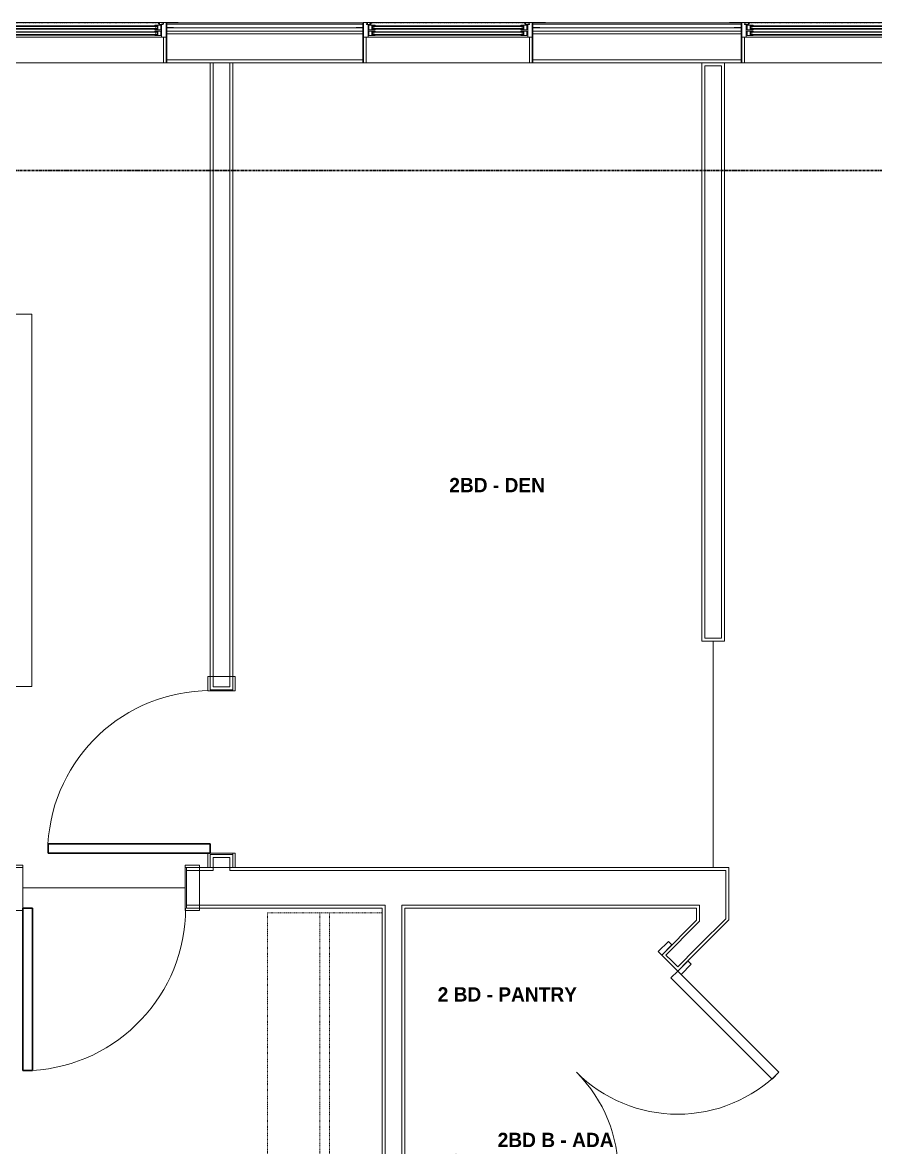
# Model space of a CAD drawing. Header units: inches. Extents: x -4093 to -1777, y 9773 to 12264.
# Drawn here: x -2440.4 to -2261.6, y 11882.4 to 12118.2 of the extents above; entities that cross this region are included whole.
import ezdxf

# ---------------------------------------------------------------- set-up
doc = ezdxf.new("R2010")
doc.units = ezdxf.units.IN
doc.header["$MEASUREMENT"] = 0
doc.linetypes.add('Dash', pattern=[0.25, 0.125, -0.125])
doc.linetypes.add('Grid Line 1_2_', pattern=[0.875, 0.5, -0.125, 0.125, -0.125])
for name, color, linetype, lineweight in [('0-1', 7, 'Continuous', 5), ('0-2', 7, 'Continuous', 9), ('A-AREA-IDEN', 2, 'Continuous', 9), ('A-DETL-GENF', 92, 'Continuous', 18), ('A-DETL-GENF-HDLN', 1, 'Dash', 9), ('A-DOOR-1', 7, 'Continuous', 9), ('A-DOOR-2', 10, 'Continuous', 30), ('A-FLOR-1', 7, 'Continuous', 9), ('A-GLAZ', 151, 'Continuous', 18), ('A-GLAZ-1', 151, 'Continuous', 9), ('A-GLAZ-2', 151, 'Continuous', 30), ('A-WALL', 113, 'Continuous', 18), ('A-WALL-1', 7, 'Continuous', 9), ('A-WALL-2', 250, 'Continuous', 18), ('A-WALL-3', 113, 'Continuous', 9), ('I-FURN-1', 7, 'Continuous', 9), ('I-WALL-1', 7, 'Continuous', 9), ('Q-CASE-HDLN-1', 7, 'Dash', 9), ('S-GRID-1', 1, 'Grid Line 1_2_', 30)]:
    doc.layers.add(name, color=color, linetype=linetype, lineweight=lineweight)
doc.styles.add('Century Gothic_B', font='GOTHICB.TTF', dxfattribs={"height": 3})

# ---------------------------------------------------------------- blocks, each defined once
blk = doc.blocks.new('OD_CW_Closet - OD_CW_Closet-3809433-BACKGROUND - 3RD FLOOR')
at = {"layer": 'Q-CASE-HDLN-1'}
for p, q in [((0.74, -24), (0.74, 0)), ((0.74, 0), (67.55, 0)), ((67.55, 0), (67.55, -24)), ((0.74, -11), (67.55, -11)), ((0.74, -13), (67.55, -13)), ((67.55, -24), (0.74, -24))]:
    blk.add_line(p, q, dxfattribs=at)
blk = doc.blocks.new('SWING - SINGLE - FLUSH - SWING - FLUSH - 2-10 x 6-8 - PRIVACY-4346073-BACKGROUND - 3RD FLOOR')
at = {"layer": 'A-DOOR-1'}
for p, q in [((-17, 4.75), (-20, 4.75)), ((-20, 4.75), (-20, -4.25)), ((-17, -4.25), (-17, 4.75)), ((20, 4.75), (17, 4.75)), ((17, 4.75), (17, -4.25)), ((20, -4.25), (20, 4.75)), ((-20, -4.25), (-17, -4.25)), ((-17, -4.25), (-20, -4.25)), ((-20, -4.25), (-20, -4.75)), ((-17, -4.75), (-17, -4.25)), ((17, -4.25), (20, -4.25)), ((20, -4.25), (17, -4.25)), ((17, -4.25), (17, -4.75)), ((20, -4.75), (20, -4.25)), ((-20, -4.75), (-17, -4.75)), ((17, -4.75), (20, -4.75))]:
    blk.add_line(p, q, dxfattribs=at)
blk.add_arc((17, 4.25), 34.07, 93.3657, 180, dxfattribs=at)
at = {"layer": 'A-DOOR-2'}
for p, q in [((15, 4.25), (15, 38.26)), ((17, 38.26), (15, 38.26)), ((17, 4.25), (17, 38.26)), ((17, 4.25), (15, 4.25))]:
    blk.add_line(p, q, dxfattribs=at)
blk = doc.blocks.new('SWING - SINGLE - FLUSH - SWING - FLUSH - 2-10 x 6-8 - PRIVACY-4346068-BACKGROUND - 3RD FLOOR')
at = {"layer": 'A-DOOR-1'}
for p, q in [((-20, 2.37), (-20, 2.87)), ((-20, 2.87), (-17, 2.87)), ((-20, 2.37), (-17, 2.37)), ((-20, -2.88), (-20, 2.37)), ((-17, 2.37), (-20, 2.37)), ((-17, 2.87), (-17, 2.37)), ((-17, 2.37), (-17, -2.88)), ((17, 2.37), (17, 2.87)), ((17, 2.87), (20, 2.87)), ((17, 2.37), (20, 2.37)), ((17, -2.88), (17, 2.37)), ((20, 2.37), (17, 2.37)), ((20, 2.87), (20, 2.37)), ((20, 2.37), (20, -2.88)), ((-17, -2.88), (-20, -2.88)), ((20, -2.88), (17, -2.88))]:
    blk.add_line(p, q, dxfattribs=at)
blk.add_arc((17, -2.38), 34.07, 180, 266.6343, dxfattribs=at)
at = {"layer": 'A-DOOR-2'}
for p, q in [((15, -2.38), (15, -36.38)), ((17, -2.38), (15, -2.38)), ((17, -2.38), (17, -36.38)), ((17, -36.38), (15, -36.38))]:
    blk.add_line(p, q, dxfattribs=at)
blk = doc.blocks.new('Bed-Standard - King 78_ x 80_-V76-BACKGROUND - 3RD FLOOR')
at = {"layer": 'I-FURN-1'}
for p, q in [((-28.31, 38.08), (-28.31, -41.8)), ((49.69, -41.8), (49.69, 38.08)), ((-25.31, 36.2), (-25.31, 24.2)), ((-25.31, 36.2), (46.69, 36.2)), ((46.69, 36.2), (46.69, 24.2)), ((49.69, 24.2), (-28.31, 17.63)), ((-25.31, 24.2), (46.69, 24.2)), ((-28.31, -41.8), (49.69, -41.8))]:
    blk.add_line(p, q, dxfattribs=at)
blk = doc.blocks.new('SWING - DOUBLE - FLUSH - SWING - DOUBLE - 5-0 x 6-8 - DUMMY-3948979-BACKGROUND - 3RD FLOOR')
at = {"layer": 'A-DOOR-1'}
for p, q in [((-33, 2.375), (-33, 3.375)), ((-33, 3.375), (-30, 3.375)), ((-30, 2.375), (-33, 2.375)), ((-30, 3.375), (-30, 2.375)), ((30, 2.375), (30, 3.375)), ((30, 3.375), (33, 3.375)), ((33, 2.375), (30, 2.375)), ((33, 3.375), (33, 2.375)), ((-33, -2.375), (-30, -2.375)), ((-33, -3.375), (-33, -2.375)), ((-30, -3.375), (-33, -3.375)), ((-30, -2.375), (-30, -3.375)), ((30, -2.375), (33, -2.375)), ((30, -3.375), (30, -2.375)), ((33, -3.375), (30, -3.375)), ((33, -2.375), (33, -3.375))]:
    blk.add_line(p, q, dxfattribs=at)
for centre, start, end in [((-30, -2.375), 270, 0), ((30, -2.375), 180, 270)]:
    blk.add_arc(centre, 30, start, end, dxfattribs=at)
at = {"layer": 'A-DOOR-2'}
for p, q in [((-28, -2.375), (-30, -2.375)), ((-30, -3.375), (-30, -32.375)), ((-28, -32.375), (-28, -2.375)), ((28, -2.375), (30, -2.375)), ((28, -32.375), (28, -2.375)), ((30, -3.375), (30, -32.375)), ((-30, -32.375), (-28, -32.375)), ((30, -32.375), (28, -32.375))]:
    blk.add_line(p, q, dxfattribs=at)
blk = doc.blocks.new('CTR - 1st Phase - Unit Layouts_rvt-1-BACKGROUND - 3RD FLOOR')
at = {"layer": 'A-FLOR-1'}
for p, q in [((-2295.62, 11941.11), (-2295.62, 11988.52)), ((-2406.25, 11936.86), (-2440.25, 11936.86)), ((-2440.25, 11936.86), (-2406.25, 11936.86))]:
    blk.add_line(p, q, dxfattribs=at)
at = {"layer": 'A-WALL-1'}
for p, q in [((-2396.25, 12109.71), (-2401, 12109.71)), ((-2401, 12109.71), (-2401, 11978.36)), ((-2396.25, 11978.36), (-2396.25, 12109.71)), ((-2297.37, 12109.71), (-2298, 12109.71)), ((-2298, 12109.71), (-2298, 11988.52)), ((-2293.87, 12109.71), (-2297.37, 12109.71)), ((-2293.25, 12109.71), (-2293.87, 12109.71)), ((-2293.25, 11988.52), (-2293.25, 12109.71)), ((-2298, 11988.52), (-2297.37, 11988.52)), ((-2297.37, 11988.52), (-2293.87, 11988.52)), ((-2293.87, 11988.52), (-2293.25, 11988.52)), ((-2401, 11978.36), (-2396.25, 11978.36)), ((-2396.25, 11943.86), (-2401, 11943.86)), ((-2401, 11943.86), (-2401, 11941.11)), ((-2396.25, 11941.11), (-2396.25, 11943.86)), ((-2360.87, 11941.11), (-2365, 11941.11)), ((-2360.25, 11941.11), (-2360.87, 11941.11)), ((-2292.95, 11941.11), (-2299.07, 11941.11)), ((-2292.32, 11941.11), (-2292.95, 11941.11)), ((-2292.32, 11930.13), (-2292.32, 11941.11)), ((-2365, 11932.61), (-2365, 11864.17)), ((-2360.25, 11868.92), (-2360.25, 11932.61)), ((-2299.07, 11932.61), (-2299.07, 11930.1)), ((-2299.07, 11930.1), (-2306.39, 11922.78)), ((-2299.07, 11923.38), (-2292.95, 11929.51)), ((-2292.95, 11929.51), (-2292.32, 11930.13)), ((-2306.39, 11922.78), (-2303.03, 11919.42)), ((-2303.03, 11919.42), (-2299.07, 11923.38))]:
    blk.add_line(p, q, dxfattribs=at)
at = {"layer": 'A-WALL-2'}
for p, q in [((-2400.37, 12109.71), (-2400.37, 11978.99)), ((-2396.87, 11978.99), (-2396.87, 12109.71)), ((-2293.87, 12109.09), (-2297.37, 12109.09)), ((-2297.37, 12109.09), (-2297.37, 11989.15)), ((-2293.87, 12109.09), (-2293.87, 11989.15)), ((-2297.37, 11989.15), (-2293.87, 11989.15)), ((-2400.37, 11978.99), (-2398.62, 11978.99)), ((-2398.62, 11978.99), (-2396.87, 11978.99)), ((-2400.37, 11943.24), (-2400.37, 11941.11)), ((-2398.62, 11943.24), (-2400.37, 11943.24)), ((-2396.87, 11943.24), (-2398.62, 11943.24)), ((-2396.87, 11941.11), (-2396.87, 11943.24)), ((-2400.37, 11940.49), (-2406, 11940.49)), ((-2400.37, 11941.11), (-2400.37, 11940.49)), ((-2396.87, 11941.11), (-2396.87, 11940.49)), ((-2365, 11940.49), (-2396.87, 11940.49)), ((-2365, 11940.49), (-2364.37, 11940.49)), ((-2364.37, 11940.49), (-2360.87, 11940.49)), ((-2360.25, 11940.49), (-2360.87, 11940.49)), ((-2299.07, 11940.49), (-2360.25, 11940.49)), ((-2299.07, 11940.49), (-2298.45, 11940.49)), ((-2298.45, 11940.49), (-2292.95, 11940.49)), ((-2292.95, 11940.49), (-2292.95, 11930.39)), ((-2365, 11933.24), (-2406, 11933.24)), ((-2365, 11933.24), (-2364.37, 11933.24)), ((-2364.37, 11864.8), (-2364.37, 11933.24)), ((-2360.87, 11868.3), (-2360.87, 11933.24)), ((-2360.25, 11933.24), (-2360.87, 11933.24)), ((-2299.07, 11933.24), (-2360.25, 11933.24)), ((-2299.07, 11933.24), (-2298.45, 11933.24)), ((-2298.45, 11933.24), (-2298.45, 11929.84)), ((-2299.07, 11929.22), (-2305.51, 11922.78)), ((-2298.45, 11929.84), (-2299.07, 11929.22)), ((-2292.95, 11930.39), (-2298.45, 11924.89)), ((-2303.03, 11920.31), (-2299.07, 11924.27)), ((-2298.45, 11924.89), (-2299.07, 11924.27)), ((-2305.51, 11922.78), (-2304.27, 11921.54)), ((-2304.27, 11921.54), (-2303.03, 11920.31))]:
    blk.add_line(p, q, dxfattribs=at)
at = {"layer": 'I-WALL-1'}
for p, q in [((-2401, 11941.11), (-2406, 11941.11)), ((-2406, 11941.11), (-2406, 11932.61)), ((-2365, 11941.11), (-2396.25, 11941.11)), ((-2299.07, 11941.11), (-2360.25, 11941.11)), ((-2406, 11932.61), (-2365, 11932.61)), ((-2360.25, 11932.61), (-2299.07, 11932.61))]:
    blk.add_line(p, q, dxfattribs=at)
at = {"layer": '0-2'}
for name, p, rotation in [('Bed-Standard - King 78_ x 80_-V76-BACKGROUND - 3RD FLOOR', (-2480.17, 12007.38), 89.99999999955911), ('SWING - SINGLE - FLUSH - SWING - FLUSH - 2-10 x 6-8 - PRIVACY-4346068-BACKGROUND - 3RD FLOOR', (-2398.62, 11961.11), 269.9999999999487), ('SWING - SINGLE - FLUSH - SWING - FLUSH - 2-10 x 6-8 - PRIVACY-4346073-BACKGROUND - 3RD FLOOR', (-2423.25, 11936.86), 180), ('OD_CW_Closet - OD_CW_Closet-3809433-BACKGROUND - 3RD FLOOR', (-2389, 11864.07), 90.0000000000329), ('SWING - DOUBLE - FLUSH - SWING - DOUBLE - 5-0 x 6-8 - DUMMY-3948979-BACKGROUND - 3RD FLOOR', (-2325.92, 11899.89), 45.00000000009266)]:
    blk.add_blockref(name, p, dxfattribs=dict(at, rotation=rotation))
blk = doc.blocks.new('CTR - 1st Phase - Structure_rvt-1-BACKGROUND - 3RD FLOOR')
at = {"layer": 'S-GRID-1'}
blk.add_line((-1777.25, 12087.19), (-4076.95, 12087.19), dxfattribs=at)
blk = doc.blocks.new('Window-Double_Hung-Marvin-Essential - 2-WIDE _TEMP ALL LOW_ ESDH3066-3454268-BACKGROUND - 3RD FLOOR')
at = {"layer": 'A-DETL-GENF'}
for p, q in [((-19.25, 3.23), (-19.25, 3.19)), ((-17.75, 3.23), (-19.25, 3.23)), ((-19.25, 3.19), (-17.9, 3.19)), ((-17.9, 3.19), (-17.9, 3.08)), ((-17.9, 3.08), (-17.75, 3.08)), ((-17.75, 4.28), (-17.16, 4.28)), ((-17.75, 4.28), (-17.75, 1.19)), ((-17.08, 3.87), (-17.16, 4.28)), ((-17.08, 3.87), (-16.19, 3.87)), ((-16.85, 4.25), (-16.85, 3.87)), ((-16.3, 4.25), (-16.85, 4.25)), ((-16.38, 3.77), (-16.72, 3.77)), ((-16.72, 3.77), (-16.72, 1.19)), ((-15.34, 3.69), (-16.56, 3.69)), ((-16.56, 2.75), (-16.56, 3.69)), ((-16.56, 2.75), (-15.34, 2.75)), ((-15.34, 2.47), (-16.56, 2.47)), ((-16.56, 1.53), (-16.56, 2.47)), ((-16.38, 3.87), (-16.38, 3.77)), ((-16.3, 4.01), (-16.3, 4.25)), ((-16.18, 4.01), (-16.3, 4.01)), ((-16.19, 3.97), (-16.1, 3.97)), ((-16.19, 3.87), (-16.19, 3.97)), ((-16.18, 4.22), (-16.1, 4.22)), ((-16.18, 4.22), (-16.18, 4.01)), ((-16.1, 3.97), (-16.1, 4.22)), ((-15.94, 2.87), (-15.94, 3.59)), ((-15.94, 3.59), (-15.28, 3.59)), ((-15.28, 2.87), (-15.94, 2.87)), ((-15.94, 1.65), (-15.94, 2.37)), ((-15.94, 2.37), (-15.28, 2.37)), ((15.84, 3.57), (-15.84, 3.57)), ((-15.84, 2.88), (-15.84, 3.57)), ((15.84, 3.45), (-15.84, 3.45)), ((15.84, 3.01), (-15.84, 3.01)), ((15.84, 2.88), (-15.84, 2.88)), ((-15.54, 3.01), (-15.54, 3.45)), ((-15.34, 3.69), (-15.28, 3.63)), ((-15.34, 2.75), (-15.28, 2.81)), ((-15.34, 2.47), (-15.28, 2.41)), ((-15.28, 3.59), (-15.28, 3.63)), ((-15.28, 2.81), (-15.28, 2.87)), ((-15.28, 2.37), (-15.28, 2.41)), ((15.34, 3.69), (15.28, 3.63)), ((15.28, 3.59), (15.28, 3.63)), ((15.94, 3.59), (15.28, 3.59)), ((15.28, 2.81), (15.28, 2.87)), ((15.28, 2.87), (15.94, 2.87)), ((15.34, 2.75), (15.28, 2.81)), ((15.34, 2.47), (15.28, 2.41)), ((15.28, 2.37), (15.28, 2.41)), ((15.94, 2.37), (15.28, 2.37)), ((15.34, 3.69), (16.56, 3.69)), ((16.56, 2.75), (15.34, 2.75)), ((15.34, 2.47), (16.56, 2.47)), ((15.54, 3.01), (15.54, 3.45)), ((15.84, 2.88), (15.84, 3.57)), ((15.94, 2.87), (15.94, 3.59)), ((15.94, 1.65), (15.94, 2.37)), ((16.18, 4.22), (16.1, 4.22)), ((16.1, 3.97), (16.1, 4.22)), ((16.19, 3.97), (16.1, 3.97)), ((16.18, 4.22), (16.18, 4.01)), ((16.18, 4.01), (16.3, 4.01)), ((16.19, 3.87), (16.19, 3.97)), ((17.08, 3.87), (16.19, 3.87)), ((16.3, 4.01), (16.3, 4.25)), ((16.3, 4.25), (16.85, 4.25)), ((16.38, 3.87), (16.38, 3.77)), ((16.38, 3.77), (16.72, 3.77)), ((16.56, 2.75), (16.56, 3.69)), ((16.56, 1.53), (16.56, 2.47)), ((16.72, 3.77), (16.72, 1.19)), ((16.85, 4.25), (16.85, 3.87)), ((17.08, 3.87), (17.16, 4.28)), ((17.75, 4.28), (17.16, 4.28)), ((17.75, 4.28), (17.75, 1.19)), ((17.75, 3.23), (19.25, 3.23)), ((17.9, 3.08), (17.75, 3.08)), ((17.9, 3.19), (17.9, 3.08)), ((19.25, 3.19), (17.9, 3.19)), ((19.25, 3.23), (19.25, 3.19)), ((-16.72, 1.19), (-17.75, 1.19)), ((-16.56, 1.53), (-15.34, 1.53)), ((-15.28, 1.65), (-15.94, 1.65)), ((15.84, 2.35), (-15.84, 2.35)), ((-15.84, 1.66), (-15.84, 2.35)), ((15.84, 2.23), (-15.84, 2.23)), ((15.84, 1.79), (-15.84, 1.79)), ((15.84, 1.66), (-15.84, 1.66)), ((-15.54, 1.79), (-15.54, 2.23)), ((-15.34, 1.53), (-15.28, 1.59)), ((-15.28, 1.59), (-15.28, 1.65)), ((15.28, 1.59), (15.28, 1.65)), ((15.28, 1.65), (15.94, 1.65)), ((15.34, 1.53), (15.28, 1.59)), ((16.56, 1.53), (15.34, 1.53)), ((15.54, 1.79), (15.54, 2.23)), ((15.84, 1.66), (15.84, 2.35)), ((16.72, 1.19), (17.75, 1.19))]:
    blk.add_line(p, q, dxfattribs=at)
at = {"layer": 'A-DETL-GENF-HDLN'}
blk.add_line((16.1, 4.22), (-16.5, 4.22), dxfattribs=at)
at = {"layer": 'A-GLAZ'}
for p, q in [((-17.13, 1.16), (-17.13, -4.19)), ((17.12, -4.19), (17.12, 1.16)), ((-17.13, -4.19), (-17.75, -4.19)), ((17.12, -4.19), (17.75, -4.19))]:
    blk.add_line(p, q, dxfattribs=at)
at = {"layer": 'A-GLAZ-1'}
for p, q in [((17.75, 4.28), (-17.75, 4.28)), ((20.21, 4.25), (17.75, 4.25)), ((17.75, 4.19), (20.21, 4.19)), ((20.21, 4.19), (20.21, 4.25)), ((-17.75, 1.19), (17.75, 1.19)), ((-17.75, -4.19), (17.75, -4.19))]:
    blk.add_line(p, q, dxfattribs=at)
at = {"layer": 'A-GLAZ-2'}
for p, q in [((-17.75, 4.28), (-17.75, 1.19)), ((17.75, 1.19), (17.75, 4.28)), ((-17.75, 1.16), (-17.75, -4.19)), ((17.75, -4.19), (17.75, 1.16))]:
    blk.add_line(p, q, dxfattribs=at)
blk = doc.blocks.new('Window-Double_Hung-Marvin-Essential - 1-WIDE _TEMP LOWER_ ESDH3066-3454270-BACKGROUND - 3RD FLOOR')
at = {"layer": 'A-DETL-GENF'}
for p, q in [((-19.25, 3.23), (-19.25, 3.19)), ((-17.75, 3.23), (-19.25, 3.23)), ((-19.25, 3.19), (-17.9, 3.19)), ((-17.9, 3.19), (-17.9, 3.08)), ((-17.9, 3.08), (-17.75, 3.08)), ((-17.75, 4.28), (-17.16, 4.28)), ((-17.75, 4.28), (-17.75, 1.19)), ((-17.08, 3.87), (-17.16, 4.28)), ((-17.08, 3.87), (-16.19, 3.87)), ((-16.85, 4.25), (-16.85, 3.87)), ((-16.3, 4.25), (-16.85, 4.25)), ((-16.38, 3.77), (-16.72, 3.77)), ((-16.72, 3.77), (-16.72, 1.19)), ((-15.34, 3.69), (-16.56, 3.69)), ((-16.56, 2.75), (-16.56, 3.69)), ((-16.56, 2.75), (-15.34, 2.75)), ((-15.34, 2.47), (-16.56, 2.47)), ((-16.56, 1.53), (-16.56, 2.47)), ((-16.38, 3.87), (-16.38, 3.77)), ((-16.3, 4.01), (-16.3, 4.25)), ((-16.18, 4.01), (-16.3, 4.01)), ((-16.19, 3.97), (-16.1, 3.97)), ((-16.19, 3.87), (-16.19, 3.97)), ((-16.18, 4.22), (-16.1, 4.22)), ((-16.18, 4.22), (-16.18, 4.01)), ((-16.1, 3.97), (-16.1, 4.22)), ((-15.94, 2.87), (-15.94, 3.59)), ((-15.94, 3.59), (-15.28, 3.59)), ((-15.28, 2.87), (-15.94, 2.87)), ((-15.94, 1.65), (-15.94, 2.37)), ((-15.94, 2.37), (-15.28, 2.37)), ((15.84, 3.57), (-15.84, 3.57)), ((-15.84, 2.88), (-15.84, 3.57)), ((15.84, 3.45), (-15.84, 3.45)), ((15.84, 3.01), (-15.84, 3.01)), ((15.84, 2.88), (-15.84, 2.88)), ((-15.54, 3.01), (-15.54, 3.45)), ((-15.34, 3.69), (-15.28, 3.63)), ((-15.34, 2.75), (-15.28, 2.81)), ((-15.34, 2.47), (-15.28, 2.41)), ((-15.28, 3.59), (-15.28, 3.63)), ((-15.28, 2.81), (-15.28, 2.87)), ((-15.28, 2.37), (-15.28, 2.41)), ((15.34, 3.69), (15.28, 3.63)), ((15.28, 3.59), (15.28, 3.63)), ((15.94, 3.59), (15.28, 3.59)), ((15.28, 2.81), (15.28, 2.87)), ((15.28, 2.87), (15.94, 2.87)), ((15.34, 2.75), (15.28, 2.81)), ((15.34, 2.47), (15.28, 2.41)), ((15.28, 2.37), (15.28, 2.41)), ((15.94, 2.37), (15.28, 2.37)), ((15.34, 3.69), (16.56, 3.69)), ((16.56, 2.75), (15.34, 2.75)), ((15.34, 2.47), (16.56, 2.47)), ((15.54, 3.01), (15.54, 3.45)), ((15.84, 2.88), (15.84, 3.57)), ((15.94, 2.87), (15.94, 3.59)), ((15.94, 1.65), (15.94, 2.37)), ((16.18, 4.22), (16.1, 4.22)), ((16.1, 3.97), (16.1, 4.22)), ((16.19, 3.97), (16.1, 3.97)), ((16.18, 4.22), (16.18, 4.01)), ((16.18, 4.01), (16.3, 4.01)), ((16.19, 3.87), (16.19, 3.97)), ((17.08, 3.87), (16.19, 3.87)), ((16.3, 4.01), (16.3, 4.25)), ((16.3, 4.25), (16.85, 4.25)), ((16.38, 3.87), (16.38, 3.77)), ((16.38, 3.77), (16.72, 3.77)), ((16.56, 2.75), (16.56, 3.69)), ((16.56, 1.53), (16.56, 2.47)), ((16.72, 3.77), (16.72, 1.19)), ((16.85, 4.25), (16.85, 3.87)), ((17.08, 3.87), (17.16, 4.28)), ((17.75, 4.28), (17.16, 4.28)), ((17.75, 4.28), (17.75, 1.19)), ((17.75, 3.23), (19.25, 3.23)), ((17.9, 3.08), (17.75, 3.08)), ((17.9, 3.19), (17.9, 3.08)), ((19.25, 3.19), (17.9, 3.19)), ((19.25, 3.23), (19.25, 3.19)), ((-16.72, 1.19), (-17.75, 1.19)), ((-16.56, 1.53), (-15.34, 1.53)), ((-15.28, 1.65), (-15.94, 1.65)), ((15.84, 2.35), (-15.84, 2.35)), ((-15.84, 1.66), (-15.84, 2.35)), ((15.84, 2.23), (-15.84, 2.23)), ((15.84, 1.79), (-15.84, 1.79)), ((15.84, 1.66), (-15.84, 1.66)), ((-15.54, 1.79), (-15.54, 2.23)), ((-15.34, 1.53), (-15.28, 1.59)), ((-15.28, 1.59), (-15.28, 1.65)), ((15.28, 1.59), (15.28, 1.65)), ((15.28, 1.65), (15.94, 1.65)), ((15.34, 1.53), (15.28, 1.59)), ((16.56, 1.53), (15.34, 1.53)), ((15.54, 1.79), (15.54, 2.23)), ((15.84, 1.66), (15.84, 2.35)), ((16.72, 1.19), (17.75, 1.19))]:
    blk.add_line(p, q, dxfattribs=at)
at = {"layer": 'A-DETL-GENF-HDLN'}
blk.add_line((16.1, 4.22), (-16.5, 4.22), dxfattribs=at)
at = {"layer": 'A-GLAZ'}
for p, q in [((-17.13, 1.16), (-17.13, -4.19)), ((17.12, -4.19), (17.12, 1.16)), ((-17.13, -4.19), (-17.75, -4.19)), ((17.12, -4.19), (17.75, -4.19))]:
    blk.add_line(p, q, dxfattribs=at)
at = {"layer": 'A-GLAZ-1'}
for p, q in [((17.75, 4.28), (-17.75, 4.28)), ((20.46, 4.25), (17.75, 4.25)), ((17.75, 4.19), (20.46, 4.19)), ((20.46, 4.19), (20.46, 4.25)), ((-17.75, 1.19), (17.75, 1.19)), ((-17.75, -4.19), (17.75, -4.19))]:
    blk.add_line(p, q, dxfattribs=at)
at = {"layer": 'A-GLAZ-2'}
for p, q in [((-17.75, 4.28), (-17.75, 1.19)), ((17.75, 1.19), (17.75, 4.28)), ((-17.75, 1.16), (-17.75, -4.19)), ((17.75, -4.19), (17.75, 1.16))]:
    blk.add_line(p, q, dxfattribs=at)
blk = doc.blocks.new('Window-Double_Hung-Marvin-Essential - 2-WIDE _TEMP ALL LOW_ ESDH3066-3454271-BACKGROUND - 3RD FLOOR')
at = {"layer": 'A-DETL-GENF'}
for p, q in [((-16.72, -1.19), (-17.75, -1.19)), ((-17.75, -4.28), (-17.75, -1.19)), ((-16.72, -3.77), (-16.72, -1.19)), ((-16.56, -1.53), (-15.34, -1.53)), ((-16.56, -1.53), (-16.56, -2.47)), ((-15.28, -1.65), (-15.94, -1.65)), ((-15.94, -1.65), (-15.94, -2.37)), ((15.84, -1.66), (-15.84, -1.66)), ((-15.84, -1.66), (-15.84, -2.35)), ((15.84, -1.79), (-15.84, -1.79)), ((15.84, -2.23), (-15.84, -2.23)), ((15.84, -2.35), (-15.84, -2.35)), ((-15.54, -1.79), (-15.54, -2.23)), ((-15.34, -1.53), (-15.28, -1.59)), ((-15.28, -1.59), (-15.28, -1.65)), ((15.34, -1.53), (15.28, -1.59)), ((15.28, -1.59), (15.28, -1.65)), ((15.28, -1.65), (15.94, -1.65)), ((16.56, -1.53), (15.34, -1.53)), ((15.54, -1.79), (15.54, -2.23)), ((15.84, -1.66), (15.84, -2.35)), ((15.94, -1.65), (15.94, -2.37)), ((16.56, -1.53), (16.56, -2.47)), ((16.72, -3.77), (16.72, -1.19)), ((16.72, -1.19), (17.75, -1.19)), ((17.75, -4.28), (17.75, -1.19)), ((-19.25, -3.23), (-19.25, -3.19)), ((-19.25, -3.19), (-17.9, -3.19)), ((-17.75, -3.23), (-19.25, -3.23)), ((-17.9, -3.19), (-17.9, -3.08)), ((-17.9, -3.08), (-17.75, -3.08)), ((-17.75, -4.28), (-17.16, -4.28)), ((-17.08, -3.87), (-17.16, -4.28)), ((-17.08, -3.87), (-16.19, -3.87)), ((-16.85, -4.25), (-16.85, -3.87)), ((-16.3, -4.25), (-16.85, -4.25)), ((-16.38, -3.77), (-16.72, -3.77)), ((-15.34, -2.47), (-16.56, -2.47)), ((-16.56, -2.75), (-15.34, -2.75)), ((-16.56, -2.75), (-16.56, -3.69)), ((-15.34, -3.69), (-16.56, -3.69)), ((-16.38, -3.87), (-16.38, -3.77)), ((-16.18, -4.01), (-16.3, -4.01)), ((-16.3, -4.01), (-16.3, -4.25)), ((-16.19, -3.87), (-16.19, -3.97)), ((-16.19, -3.97), (-16.1, -3.97)), ((-16.18, -4.22), (-16.18, -4.01)), ((-16.18, -4.22), (-16.1, -4.22)), ((-16.1, -3.97), (-16.1, -4.22)), ((-15.94, -2.37), (-15.28, -2.37)), ((-15.28, -2.87), (-15.94, -2.87)), ((-15.94, -2.87), (-15.94, -3.59)), ((-15.94, -3.59), (-15.28, -3.59)), ((15.84, -2.88), (-15.84, -2.88)), ((-15.84, -2.88), (-15.84, -3.57)), ((15.84, -3.01), (-15.84, -3.01)), ((15.84, -3.45), (-15.84, -3.45)), ((15.84, -3.57), (-15.84, -3.57)), ((-15.54, -3.01), (-15.54, -3.45)), ((-15.34, -2.47), (-15.28, -2.41)), ((-15.34, -2.75), (-15.28, -2.81)), ((-15.34, -3.69), (-15.28, -3.63)), ((-15.28, -2.37), (-15.28, -2.41)), ((-15.28, -2.81), (-15.28, -2.87)), ((-15.28, -3.59), (-15.28, -3.63)), ((15.28, -2.37), (15.28, -2.41)), ((15.94, -2.37), (15.28, -2.37)), ((15.34, -2.47), (15.28, -2.41)), ((15.34, -2.75), (15.28, -2.81)), ((15.28, -2.81), (15.28, -2.87)), ((15.28, -2.87), (15.94, -2.87)), ((15.28, -3.59), (15.28, -3.63)), ((15.94, -3.59), (15.28, -3.59)), ((15.34, -3.69), (15.28, -3.63)), ((15.34, -2.47), (16.56, -2.47)), ((16.56, -2.75), (15.34, -2.75)), ((15.34, -3.69), (16.56, -3.69)), ((15.54, -3.01), (15.54, -3.45)), ((15.84, -2.88), (15.84, -3.57)), ((15.94, -2.87), (15.94, -3.59)), ((16.19, -3.97), (16.1, -3.97)), ((16.1, -3.97), (16.1, -4.22)), ((16.18, -4.22), (16.1, -4.22)), ((16.18, -4.22), (16.18, -4.01)), ((16.18, -4.01), (16.3, -4.01)), ((17.08, -3.87), (16.19, -3.87)), ((16.19, -3.87), (16.19, -3.97)), ((16.3, -4.01), (16.3, -4.25)), ((16.3, -4.25), (16.85, -4.25)), ((16.38, -3.87), (16.38, -3.77)), ((16.38, -3.77), (16.72, -3.77)), ((16.56, -2.75), (16.56, -3.69)), ((16.85, -4.25), (16.85, -3.87)), ((17.08, -3.87), (17.16, -4.28)), ((17.75, -4.28), (17.16, -4.28)), ((17.9, -3.08), (17.75, -3.08)), ((17.75, -3.23), (19.25, -3.23)), ((17.9, -3.19), (17.9, -3.08)), ((19.25, -3.19), (17.9, -3.19)), ((19.25, -3.23), (19.25, -3.19))]:
    blk.add_line(p, q, dxfattribs=at)
at = {"layer": 'A-DETL-GENF-HDLN'}
blk.add_line((16.1, -4.22), (-16.5, -4.22), dxfattribs=at)
at = {"layer": 'A-GLAZ'}
for p, q in [((-17.13, 4.19), (-17.75, 4.19)), ((-17.13, -1.16), (-17.13, 4.19)), ((17.12, 4.19), (17.75, 4.19)), ((17.12, 4.19), (17.12, -1.16))]:
    blk.add_line(p, q, dxfattribs=at)
at = {"layer": 'A-GLAZ-1'}
for p, q in [((-17.75, 4.19), (17.75, 4.19)), ((-17.75, -1.19), (17.75, -1.19)), ((17.75, -4.28), (-17.75, -4.28)), ((17.75, -4.19), (20.21, -4.19)), ((20.21, -4.25), (17.75, -4.25)), ((20.21, -4.19), (20.21, -4.25))]:
    blk.add_line(p, q, dxfattribs=at)
at = {"layer": 'A-GLAZ-2'}
for p, q in [((-17.75, -1.16), (-17.75, 4.19)), ((17.75, 4.19), (17.75, -1.16)), ((-17.75, -4.28), (-17.75, -1.19)), ((17.75, -1.19), (17.75, -4.28))]:
    blk.add_line(p, q, dxfattribs=at)

msp = doc.modelspace()

# ---------------------------------------------------------------- linework, layer by layer
at = {"layer": 'A-WALL'}
for p, q in [((-2368.94, 12117.84), (-2410.17, 12117.84)), ((-2368.94, 12117.09), (-2410.17, 12117.09)), ((-2289.68, 12117.84), (-2333.44, 12117.84)), ((-2289.68, 12117.09), (-2333.44, 12117.09)), ((-2368.94, 12116.34), (-2410.17, 12116.34)), ((-2368.94, 12115.84), (-2410.17, 12115.84)), ((-2289.68, 12116.34), (-2333.44, 12116.34)), ((-2289.68, 12115.84), (-2333.44, 12115.84)), ((-2368.94, 12110.34), (-2410.17, 12110.34)), ((-2289.68, 12110.34), (-2333.44, 12110.34))]:
    msp.add_line(p, q, dxfattribs=at)
at = {"layer": 'A-WALL-3'}
for p, q in [((-2368.94, 12118.09), (-2407.71, 12118.09)), ((-2292.14, 12118.09), (-2330.73, 12118.09)), ((-2410.17, 12115.09), (-2410.17, 12115.06)), ((-2368.94, 12115.06), (-2368.94, 12115.09)), ((-2333.44, 12115.09), (-2333.44, 12115.06)), ((-2289.68, 12115.06), (-2289.68, 12115.09)), ((-2410.17, 12109.71), (-2368.94, 12109.71)), ((-2333.44, 12109.71), (-2289.68, 12109.71))]:
    msp.add_line(p, q, dxfattribs=at)

# ---------------------------------------------------------------- block references
at = {"layer": '0-1'}
for name in ['CTR - 1st Phase - Structure_rvt-1-BACKGROUND - 3RD FLOOR', 'CTR - 1st Phase - Unit Layouts_rvt-1-BACKGROUND - 3RD FLOOR']:
    msp.add_blockref(name, (0, 0), dxfattribs=at)
at = {"layer": 'A-GLAZ-1'}
for name, p in [('Window-Double_Hung-Marvin-Essential - 2-WIDE _TEMP ALL LOW_ ESDH3066-3454268-BACKGROUND - 3RD FLOOR', (-2427.92, 12113.9)), ('Window-Double_Hung-Marvin-Essential - 1-WIDE _TEMP LOWER_ ESDH3066-3454270-BACKGROUND - 3RD FLOOR', (-2351.19, 12113.9))]:
    msp.add_blockref(name, p, dxfattribs=at)
at = {"layer": 'A-GLAZ-1', "rotation": 180}
msp.add_blockref('Window-Double_Hung-Marvin-Essential - 2-WIDE _TEMP ALL LOW_ ESDH3066-3454271-BACKGROUND - 3RD FLOOR', (-2271.93, 12113.9), dxfattribs=at)

# ---------------------------------------------------------------- texts
at = {"layer": 'A-AREA-IDEN', "char_height": 3, "attachment_point": 1, "style": 'Century Gothic_B'}
for s, insert, width in [('2BD - DEN', (-2350.91, 12022.75), 24.745), ('2 BD - PANTRY', (-2353.34, 11916.03), 34.946), ('2BD B - ADA', (-2340.77, 11885.53), 30.3)]:
    msp.add_mtext(s, dxfattribs=dict(at, insert=insert, width=width))

doc.saveas('drawing.dxf')
